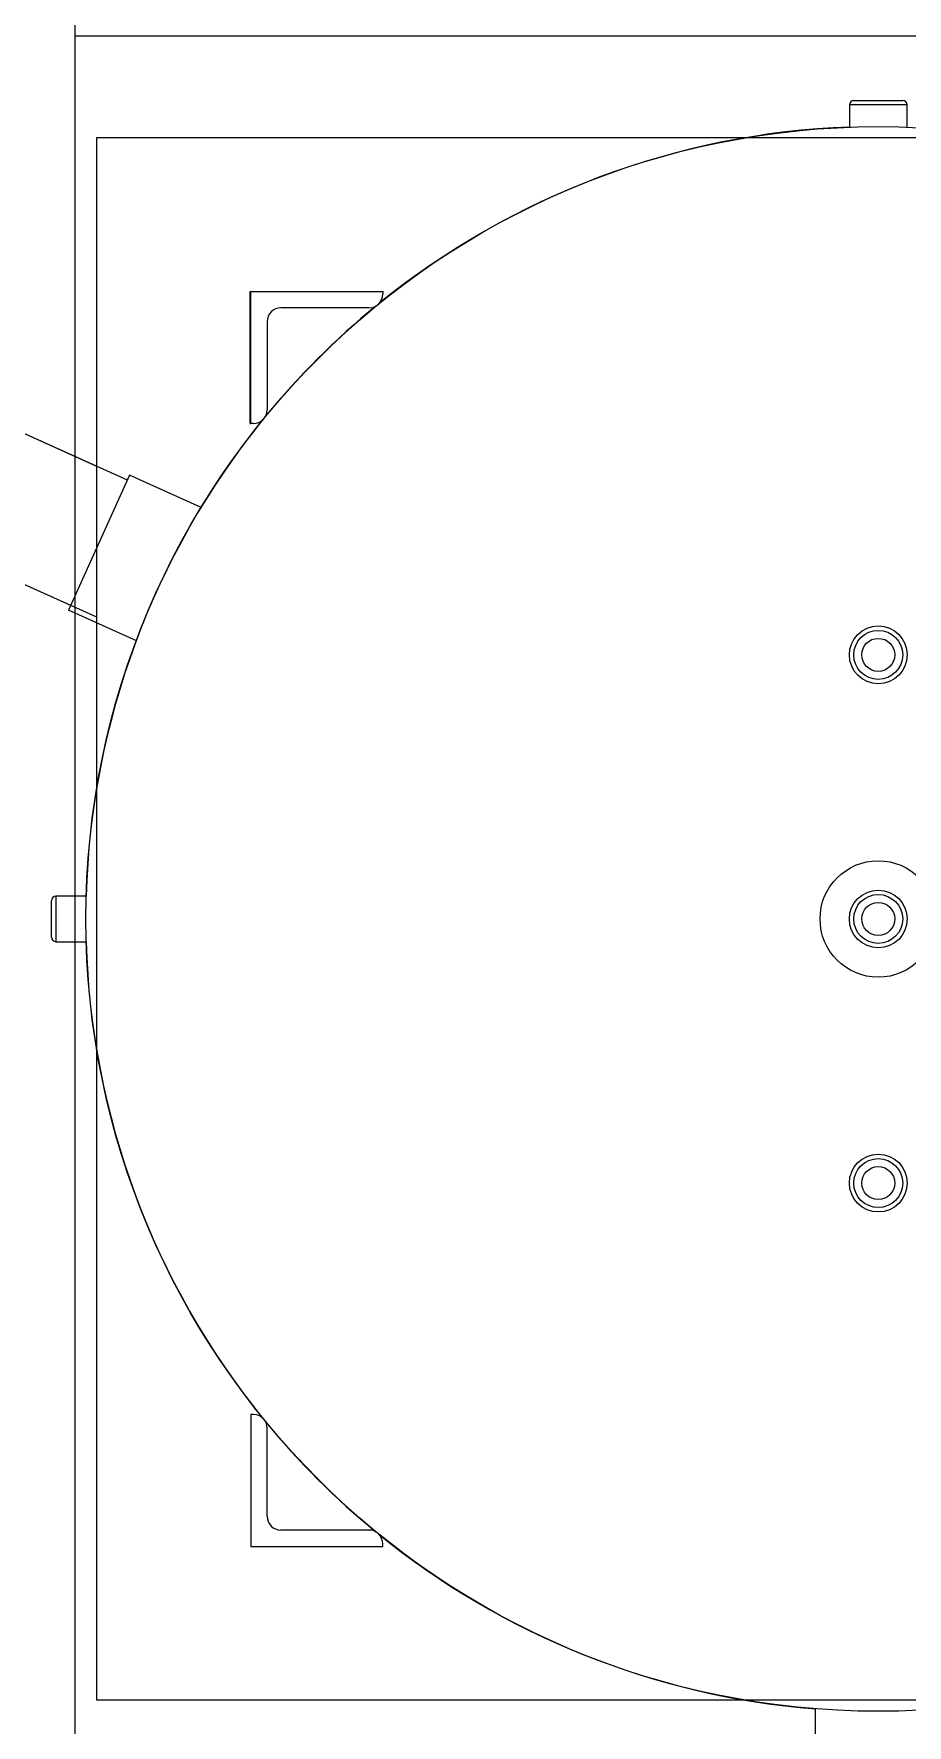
# Model space of a CAD drawing. Header units: inches. Extents: x 2163 to 2605, y 1222 to 1501.
# Drawn here: x 2515.51 to 2535.35, y 1422.15 to 1460.57 of the extents above; entities that cross this region are included whole.
import ezdxf

# ---------------------------------------------------------------- set-up
doc = ezdxf.new("R2010")
doc.units = ezdxf.units.IN
doc.header["$MEASUREMENT"] = 0
for name, color, linetype in [('WATANK', 7, 'Continuous'), ('WCTANK', 7, 'Continuous'), ('WNOTANK', 7, 'Continuous'), ('WOTANK', 7, 'Continuous')]:
    doc.layers.add(name, color=color, linetype=linetype)

msp = doc.modelspace()

# ---------------------------------------------------------------- linework, layer by layer
at = {"color": 0, "linetype": 'Continuous'}
for p, q in [((2516.4418, 1462.5227), (2516.4418, 1450.9703)), ((2516.4418, 1462.5227), (2516.4418, 1450.9703)), ((2516.4418, 1447.5423), (2516.4418, 1418.3977)), ((2516.4418, 1447.5423), (2516.4418, 1418.3977))]:
    msp.add_line(p, q, dxfattribs=at)
at = {"layer": 'WATANK', "color": 0, "linetype": 'Continuous'}
msp.add_line((2516.4418, 1460.5227), (2552.8168, 1460.5227), dxfattribs=at)
msp.add_line((2516.4418, 1460.5227), (2552.8168, 1460.5227), dxfattribs=at)
msp.add_open_spline([(2533.2593, 1422.5177), (2533.2593, 1419.4602)], degree=1, dxfattribs=at)
msp.add_open_spline([(2533.2593, 1422.5177), (2533.2593, 1419.4602)], degree=1, dxfattribs=at)
at = {"layer": 'WCTANK', "color": 0, "linetype": 'Continuous'}
for p, q in [((2534.1405, 1459.054), (2535.253, 1459.054)), ((2534.1405, 1459.054), (2535.253, 1459.054)), ((2535.353, 1458.954), (2534.0405, 1458.954)), ((2535.353, 1458.954), (2534.0405, 1458.954)), ((2520.4196, 1454.6593), (2520.4296, 1454.6593)), ((2520.4196, 1454.6593), (2520.4196, 1454.6523)), ((2520.4196, 1454.6593), (2520.4296, 1454.6593)), ((2520.4196, 1454.6593), (2520.4196, 1454.6523)), ((2520.4196, 1454.6523), (2520.4296, 1454.6523)), ((2520.4196, 1454.6523), (2520.4296, 1454.6523)), ((2520.4196, 1454.6452), (2520.4296, 1454.6452)), ((2520.4196, 1454.6452), (2520.4196, 1454.6182)), ((2520.4196, 1454.6452), (2520.4296, 1454.6452)), ((2520.4196, 1454.6452), (2520.4196, 1454.6182)), ((2520.4196, 1454.6182), (2520.4296, 1454.6182)), ((2520.4196, 1454.6182), (2520.4296, 1454.6182)), ((2520.4196, 1454.5868), (2520.4296, 1454.5868)), ((2520.4196, 1454.5868), (2520.4296, 1454.5868)), ((2520.4196, 1454.5604), (2520.4296, 1454.5604)), ((2520.4196, 1454.5604), (2520.4296, 1454.5604)), ((2520.4196, 1454.5321), (2520.4196, 1454.5046)), ((2520.4196, 1454.5321), (2520.4296, 1454.5321)), ((2520.4196, 1454.5321), (2520.4196, 1454.5046)), ((2520.4196, 1454.5321), (2520.4296, 1454.5321)), ((2520.4196, 1454.5046), (2520.4296, 1454.5046)), ((2520.4196, 1454.5046), (2520.4296, 1454.5046)), ((2520.4196, 1454.4733), (2520.4296, 1454.4733)), ((2520.4196, 1454.4733), (2520.4296, 1454.4733)), ((2520.4196, 1454.4456), (2520.4296, 1454.4456)), ((2520.4196, 1454.4456), (2520.4196, 1454.4438)), ((2520.4196, 1454.4456), (2520.4296, 1454.4456)), ((2520.4196, 1454.4456), (2520.4196, 1454.4438)), ((2520.4196, 1454.4438), (2520.4296, 1454.4438)), ((2520.4196, 1454.4438), (2520.4296, 1454.4438)), ((2520.4196, 1454.4387), (2520.4196, 1454.4244)), ((2520.4196, 1454.4387), (2520.4196, 1454.4244)), ((2520.4196, 1454.4244), (2520.4296, 1454.4244)), ((2520.4196, 1454.4244), (2520.4196, 1454.4226)), ((2520.4196, 1454.4244), (2520.4296, 1454.4244)), ((2520.4196, 1454.4244), (2520.4196, 1454.4226)), ((2520.4196, 1454.4226), (2520.4296, 1454.4226)), ((2520.4196, 1454.4226), (2520.4196, 1454.4155)), ((2520.4196, 1454.4226), (2520.4296, 1454.4226)), ((2520.4196, 1454.4226), (2520.4196, 1454.4155)), ((2520.4196, 1454.4155), (2520.4196, 1454.3378)), ((2520.4196, 1454.4155), (2520.4296, 1454.4155)), ((2520.4196, 1454.4155), (2520.4196, 1454.3378)), ((2520.4196, 1454.4155), (2520.4296, 1454.4155)), ((2520.4196, 1454.4032), (2520.4196, 1454.3378)), ((2520.4196, 1454.4032), (2520.4196, 1454.3378)), ((2520.4196, 1454.4032), (2520.4196, 1454.3378)), ((2520.4196, 1454.4032), (2520.4196, 1454.3378)), ((2520.4296, 1451.7174), (2520.4296, 1454.7174)), ((2520.4296, 1454.7174), (2520.4396, 1454.7174)), ((2520.4296, 1451.7174), (2520.4296, 1454.7174)), ((2520.4296, 1454.7174), (2520.4396, 1454.7174)), ((2520.4396, 1451.7174), (2520.4396, 1454.7174)), ((2520.4396, 1454.7174), (2523.4396, 1454.7174)), ((2520.4396, 1451.7174), (2520.4396, 1454.7174)), ((2520.4396, 1454.7174), (2523.4396, 1454.7174)), ((2523.4396, 1454.7174), (2523.4396, 1454.6549)), ((2523.4396, 1454.7174), (2523.4396, 1454.6549)), ((2520.4196, 1454.3378), (2520.4296, 1454.3378)), ((2520.4196, 1454.3378), (2520.4296, 1454.3378)), ((2520.4196, 1454.3343), (2520.4196, 1454.3272)), ((2520.4196, 1454.3343), (2520.4296, 1454.3343)), ((2520.4196, 1454.3343), (2520.4196, 1454.3272)), ((2520.4196, 1454.3343), (2520.4296, 1454.3343)), ((2520.4196, 1454.3272), (2520.4296, 1454.3272)), ((2520.4196, 1454.3272), (2520.4196, 1454.3184)), ((2520.4196, 1454.3272), (2520.4296, 1454.3272)), ((2520.4196, 1454.3272), (2520.4196, 1454.3184)), ((2520.4196, 1454.3184), (2520.4296, 1454.3184)), ((2520.4196, 1454.3184), (2520.4296, 1454.3184)), ((2520.4196, 1454.2844), (2520.4296, 1454.2844)), ((2520.4196, 1454.2844), (2520.4296, 1454.2844)), ((2520.4196, 1454.2477), (2520.4296, 1454.2477)), ((2520.4196, 1454.2477), (2520.4296, 1454.2477)), ((2520.4196, 1454.246), (2520.4296, 1454.246)), ((2520.4196, 1454.246), (2520.4196, 1454.2336)), ((2520.4196, 1454.246), (2520.4296, 1454.246)), ((2520.4196, 1454.246), (2520.4196, 1454.2336)), ((2520.4196, 1454.2336), (2520.4296, 1454.2336)), ((2520.4196, 1454.2336), (2520.4196, 1454.2318)), ((2520.4196, 1454.2336), (2520.4296, 1454.2336)), ((2520.4196, 1454.2336), (2520.4196, 1454.2318)), ((2520.4196, 1454.2318), (2520.4296, 1454.2318)), ((2520.4196, 1454.2318), (2520.4196, 1454.223)), ((2520.4196, 1454.2318), (2520.4296, 1454.2318)), ((2520.4196, 1454.2318), (2520.4196, 1454.223)), ((2520.4196, 1454.223), (2520.4296, 1454.223)), ((2520.4196, 1454.223), (2520.4296, 1454.223)), ((2520.4196, 1454.189), (2520.4296, 1454.189)), ((2520.4196, 1454.189), (2520.4296, 1454.189)), ((2520.4196, 1454.1818), (2520.4196, 1454.1806)), ((2520.4196, 1454.1818), (2520.4196, 1454.1806)), ((2520.4196, 1454.1523), (2520.4296, 1454.1523)), ((2520.4196, 1454.1523), (2520.4296, 1454.1523)), ((2520.4196, 1454.1506), (2520.4296, 1454.1506)), ((2520.4196, 1454.1506), (2520.4296, 1454.1506)), ((2520.4196, 1454.1223), (2520.4296, 1454.1223)), ((2520.4196, 1454.1223), (2520.4196, 1454.1099)), ((2520.4196, 1454.1223), (2520.4296, 1454.1223)), ((2520.4196, 1454.1223), (2520.4196, 1454.1099)), ((2520.4196, 1454.1099), (2520.4296, 1454.1099)), ((2520.4196, 1454.1099), (2520.4296, 1454.1099)), ((2520.4196, 1454.1094), (2520.4296, 1454.1094)), ((2520.4196, 1454.1094), (2520.4296, 1454.1094)), ((2520.4196, 1454.0775), (2520.4296, 1454.0775)), ((2520.4196, 1454.0775), (2520.4296, 1454.0775)), ((2520.4196, 1454.0742), (2520.4196, 1454.0728)), ((2520.4196, 1454.0742), (2520.4196, 1454.0728)), ((2520.4196, 1454.0477), (2520.4296, 1454.0477)), ((2520.4196, 1454.0477), (2520.4296, 1454.0477)), ((2520.4196, 1454.0463), (2520.4296, 1454.0463)), ((2520.4196, 1454.0463), (2520.4196, 1454.034)), ((2520.4196, 1454.0463), (2520.4296, 1454.0463)), ((2520.4196, 1454.0463), (2520.4196, 1454.034)), ((2520.4196, 1454.034), (2520.4296, 1454.034)), ((2520.4196, 1454.034), (2520.4296, 1454.034)), ((2520.4196, 1454.0198), (2520.4296, 1454.0198)), ((2520.4196, 1454.0198), (2520.4296, 1454.0198)), ((2520.4196, 1454.0129), (2520.4196, 1453.9986)), ((2520.4196, 1454.0129), (2520.4196, 1453.9986)), ((2520.4196, 1453.9986), (2520.4296, 1453.9986)), ((2520.4196, 1453.9986), (2520.4196, 1453.9711)), ((2520.4196, 1453.9986), (2520.4296, 1453.9986)), ((2520.4196, 1453.9986), (2520.4196, 1453.9711)), ((2520.4196, 1453.9711), (2520.4296, 1453.9711)), ((2520.4196, 1453.9711), (2520.4296, 1453.9711)), ((2520.8146, 1454.0299), (2520.8146, 1452.0299)), ((2520.8146, 1454.0299), (2520.8146, 1452.0299)), ((2523.1271, 1454.3424), (2521.1271, 1454.3424)), ((2523.1271, 1454.3424), (2521.1271, 1454.3424)), ((2520.4196, 1453.9398), (2520.4296, 1453.9398)), ((2520.4196, 1453.9398), (2520.4296, 1453.9398)), ((2520.4196, 1453.9121), (2520.4296, 1453.9121)), ((2520.4196, 1453.9121), (2520.4196, 1453.9103)), ((2520.4196, 1453.9121), (2520.4296, 1453.9121)), ((2520.4196, 1453.9121), (2520.4196, 1453.9103)), ((2520.4196, 1453.9103), (2520.4296, 1453.9103)), ((2520.4196, 1453.9103), (2520.4296, 1453.9103)), ((2520.4196, 1453.9052), (2520.4196, 1453.8979)), ((2520.4196, 1453.9052), (2520.4196, 1453.8979)), ((2520.4196, 1453.8979), (2520.4196, 1453.8856)), ((2520.4196, 1453.8979), (2520.4296, 1453.8979)), ((2520.4196, 1453.8979), (2520.4196, 1453.8856)), ((2520.4196, 1453.8979), (2520.4296, 1453.8979)), ((2520.4196, 1453.8856), (2520.4296, 1453.8856)), ((2520.4196, 1453.8856), (2520.4196, 1453.882)), ((2520.4196, 1453.8856), (2520.4296, 1453.8856)), ((2520.4196, 1453.8856), (2520.4196, 1453.882)), ((2520.4196, 1453.882), (2520.4196, 1453.8043)), ((2520.4196, 1453.882), (2520.4296, 1453.882)), ((2520.4196, 1453.882), (2520.4196, 1453.8043)), ((2520.4196, 1453.882), (2520.4296, 1453.882)), ((2520.4196, 1453.8697), (2520.4196, 1453.8043)), ((2520.4196, 1453.8697), (2520.4196, 1453.8043)), ((2520.4196, 1453.8697), (2520.4196, 1453.8043)), ((2520.4196, 1453.8697), (2520.4196, 1453.8043)), ((2520.4196, 1453.8043), (2520.4296, 1453.8043)), ((2520.4196, 1453.8043), (2520.4296, 1453.8043)), ((2520.4196, 1453.7302), (2520.4296, 1453.7302)), ((2520.4196, 1453.7302), (2520.4296, 1453.7302)), ((2520.4196, 1453.7266), (2520.4196, 1453.699)), ((2520.4196, 1453.7266), (2520.4296, 1453.7266)), ((2520.4196, 1453.7266), (2520.4196, 1453.699)), ((2520.4196, 1453.7266), (2520.4296, 1453.7266)), ((2520.4196, 1453.699), (2520.4296, 1453.699)), ((2520.4196, 1453.699), (2520.4296, 1453.699)), ((2520.4196, 1453.6678), (2520.4296, 1453.6678)), ((2520.4196, 1453.6678), (2520.4296, 1453.6678)), ((2520.4196, 1453.64), (2520.4296, 1453.64)), ((2520.4196, 1453.64), (2520.4196, 1453.6382)), ((2520.4196, 1453.64), (2520.4296, 1453.64)), ((2520.4196, 1453.64), (2520.4196, 1453.6382)), ((2520.4196, 1453.6382), (2520.4296, 1453.6382)), ((2520.4196, 1453.6382), (2520.4196, 1453.6206)), ((2520.4196, 1453.6382), (2520.4296, 1453.6382)), ((2520.4196, 1453.6382), (2520.4196, 1453.6206)), ((2520.4196, 1453.6206), (2520.4196, 1453.5552)), ((2520.4196, 1453.6206), (2520.4296, 1453.6206)), ((2520.4196, 1453.6206), (2520.4196, 1453.5552)), ((2520.4196, 1453.6206), (2520.4296, 1453.6206)), ((2520.4196, 1453.5552), (2520.4196, 1453.5534)), ((2520.4196, 1453.5552), (2520.4296, 1453.5552)), ((2520.4196, 1453.5552), (2520.4196, 1453.5534)), ((2520.4196, 1453.5552), (2520.4296, 1453.5552)), ((2520.4196, 1453.5534), (2520.4296, 1453.5534)), ((2520.4196, 1453.5534), (2520.4196, 1453.4898)), ((2520.4196, 1453.5534), (2520.4296, 1453.5534)), ((2520.4196, 1453.5534), (2520.4196, 1453.4898)), ((2520.4196, 1453.4898), (2520.4296, 1453.4898)), ((2520.4196, 1453.4898), (2520.4196, 1453.481)), ((2520.4196, 1453.4898), (2520.4296, 1453.4898)), ((2520.4196, 1453.4898), (2520.4196, 1453.481)), ((2520.4196, 1453.481), (2520.4296, 1453.481)), ((2520.4196, 1453.481), (2520.4196, 1453.4086)), ((2520.4196, 1453.481), (2520.4296, 1453.481)), ((2520.4196, 1453.481), (2520.4196, 1453.4086)), ((2520.4196, 1453.4086), (2520.4296, 1453.4086)), ((2520.4196, 1453.4086), (2520.4296, 1453.4086)), ((2520.4196, 1453.4081), (2520.4296, 1453.4081)), ((2520.4196, 1453.4081), (2520.4296, 1453.4081)), ((2520.4196, 1453.3944), (2520.4296, 1453.3944)), ((2520.4196, 1453.3944), (2520.4196, 1453.3874)), ((2520.4196, 1453.3944), (2520.4296, 1453.3944)), ((2520.4196, 1453.3944), (2520.4196, 1453.3874)), ((2520.4196, 1453.3874), (2520.4196, 1453.375)), ((2520.4196, 1453.3874), (2520.4296, 1453.3874)), ((2520.4196, 1453.3874), (2520.4196, 1453.375)), ((2520.4196, 1453.3874), (2520.4296, 1453.3874)), ((2520.4196, 1453.375), (2520.4296, 1453.375)), ((2520.4196, 1453.375), (2520.4196, 1453.3397)), ((2520.4196, 1453.375), (2520.4296, 1453.375)), ((2520.4196, 1453.375), (2520.4196, 1453.3397)), ((2520.4196, 1453.3397), (2520.4196, 1453.3371)), ((2520.4196, 1453.3397), (2520.4296, 1453.3397)), ((2520.4196, 1453.3397), (2520.4196, 1453.3371)), ((2520.4196, 1453.3397), (2520.4296, 1453.3397)), ((2520.4196, 1453.3371), (2520.4196, 1453.2461)), ((2520.4196, 1453.3371), (2520.4296, 1453.3371)), ((2520.4196, 1453.3371), (2520.4196, 1453.2461)), ((2520.4196, 1453.3371), (2520.4296, 1453.3371)), ((2520.4196, 1453.2461), (2520.4296, 1453.2461)), ((2520.4196, 1453.2461), (2520.4196, 1453.2337)), ((2520.4196, 1453.2461), (2520.4296, 1453.2461)), ((2520.4196, 1453.2461), (2520.4196, 1453.2337)), ((2520.4196, 1453.2337), (2520.4296, 1453.2337)), ((2520.4196, 1453.2337), (2520.4296, 1453.2337)), ((2520.4196, 1453.2054), (2520.4296, 1453.2054)), ((2520.4196, 1453.2054), (2520.4296, 1453.2054)), ((2520.4196, 1453.1313), (2520.4296, 1453.1313)), ((2520.4196, 1453.1313), (2520.4296, 1453.1313)), ((2520.4196, 1453.0694), (2520.4296, 1453.0694)), ((2520.4196, 1453.0694), (2520.4196, 1453.0606)), ((2520.4196, 1453.0694), (2520.4296, 1453.0694)), ((2520.4196, 1453.0694), (2520.4196, 1453.0606)), ((2520.4196, 1453.0606), (2520.4296, 1453.0606)), ((2520.4196, 1453.0606), (2520.4196, 1453.0517)), ((2520.4196, 1453.0606), (2520.4296, 1453.0606)), ((2520.4196, 1453.0606), (2520.4196, 1453.0517)), ((2520.4196, 1453.0517), (2520.4196, 1453.0354)), ((2520.4196, 1453.0517), (2520.4296, 1453.0517)), ((2520.4196, 1453.0517), (2520.4196, 1453.0354)), ((2520.4196, 1453.0517), (2520.4296, 1453.0517)), ((2520.4196, 1453.0341), (2520.4296, 1453.0341)), ((2520.4196, 1453.0341), (2520.4296, 1453.0341)), ((2520.4196, 1453.0226), (2520.4296, 1453.0226)), ((2520.4196, 1453.0226), (2520.4296, 1453.0226)), ((2520.4196, 1453.0111), (2520.4296, 1453.0111)), ((2520.4196, 1453.0111), (2520.4296, 1453.0111)), ((2520.4196, 1453.0098), (2520.4196, 1452.9793)), ((2520.4196, 1453.0098), (2520.4196, 1452.9793)), ((2520.4196, 1452.9793), (2520.4296, 1452.9793)), ((2520.4196, 1452.9793), (2520.4196, 1452.9687)), ((2520.4196, 1452.9793), (2520.4296, 1452.9793)), ((2520.4196, 1452.9793), (2520.4196, 1452.9687)), ((2520.4196, 1452.9687), (2520.4196, 1452.9545)), ((2520.4196, 1452.9687), (2520.4296, 1452.9687)), ((2520.4196, 1452.9687), (2520.4196, 1452.9545)), ((2520.4196, 1452.9687), (2520.4296, 1452.9687)), ((2520.4196, 1452.9545), (2520.4196, 1452.9316)), ((2520.4196, 1452.9545), (2520.4296, 1452.9545)), ((2520.4196, 1452.9545), (2520.4196, 1452.9316)), ((2520.4196, 1452.9545), (2520.4296, 1452.9545)), ((2520.4196, 1452.9316), (2520.4196, 1452.8468)), ((2520.4196, 1452.9316), (2520.4296, 1452.9316)), ((2520.4196, 1452.9316), (2520.4196, 1452.8468)), ((2520.4196, 1452.9316), (2520.4296, 1452.9316)), ((2520.4196, 1452.9299), (2520.4196, 1452.8677)), ((2520.4196, 1452.9299), (2520.4196, 1452.8677)), ((2520.4196, 1452.8468), (2520.4296, 1452.8468)), ((2520.4196, 1452.8468), (2520.4196, 1452.8463)), ((2520.4196, 1452.8468), (2520.4296, 1452.8468)), ((2520.4196, 1452.8468), (2520.4196, 1452.8463)), ((2520.4196, 1452.845), (2520.4296, 1452.845)), ((2520.4196, 1452.845), (2520.4296, 1452.845)), ((2520.4196, 1452.8336), (2520.4296, 1452.8336)), ((2520.4196, 1452.8336), (2520.4296, 1452.8336)), ((2520.4196, 1452.8327), (2520.4296, 1452.8327)), ((2520.4196, 1452.8327), (2520.4196, 1452.8203)), ((2520.4196, 1452.8327), (2520.4296, 1452.8327)), ((2520.4196, 1452.8327), (2520.4196, 1452.8203)), ((2520.4196, 1452.8203), (2520.4296, 1452.8203)), ((2520.4196, 1452.8203), (2520.4296, 1452.8203)), ((2520.4196, 1452.8185), (2520.4296, 1452.8185)), ((2520.4196, 1452.8185), (2520.4196, 1452.8044)), ((2520.4196, 1452.8185), (2520.4296, 1452.8185)), ((2520.4196, 1452.8185), (2520.4196, 1452.8044)), ((2520.4196, 1452.8044), (2520.4296, 1452.8044)), ((2520.4196, 1452.8044), (2520.4196, 1452.7479)), ((2520.4196, 1452.8044), (2520.4296, 1452.8044)), ((2520.4196, 1452.8044), (2520.4196, 1452.7479)), ((2520.4196, 1452.7479), (2520.4296, 1452.7479)), ((2520.4196, 1452.7479), (2520.4196, 1452.7345)), ((2520.4196, 1452.7479), (2520.4296, 1452.7479)), ((2520.4196, 1452.7479), (2520.4196, 1452.7345)), ((2520.4196, 1452.7426), (2520.4296, 1452.7426)), ((2520.4196, 1452.7426), (2520.4296, 1452.7426)), ((2520.4196, 1452.7345), (2520.4296, 1452.7345)), ((2520.4196, 1452.7345), (2520.4196, 1452.6984)), ((2520.4196, 1452.7345), (2520.4296, 1452.7345)), ((2520.4196, 1452.7345), (2520.4196, 1452.6984)), ((2520.4196, 1452.6984), (2520.4296, 1452.6984)), ((2520.4196, 1452.6984), (2520.4196, 1452.6623)), ((2520.4196, 1452.6984), (2520.4296, 1452.6984)), ((2520.4196, 1452.6984), (2520.4196, 1452.6623)), ((2520.4196, 1452.6913), (2520.4196, 1452.6463)), ((2520.4196, 1452.6913), (2520.4196, 1452.6463)), ((2520.4196, 1452.6623), (2520.4296, 1452.6623)), ((2520.4196, 1452.6623), (2520.4196, 1452.6481)), ((2520.4196, 1452.6623), (2520.4296, 1452.6623)), ((2520.4196, 1452.6623), (2520.4196, 1452.6481)), ((2520.4196, 1452.6481), (2520.4296, 1452.6481)), ((2520.4196, 1452.6481), (2520.4296, 1452.6481)), ((2520.4196, 1452.6463), (2520.4296, 1452.6463)), ((2520.4196, 1452.6463), (2520.4196, 1452.6357)), ((2520.4196, 1452.6463), (2520.4296, 1452.6463)), ((2520.4196, 1452.6463), (2520.4196, 1452.6357)), ((2520.4196, 1452.6357), (2520.4296, 1452.6357)), ((2520.4196, 1452.6357), (2520.4196, 1452.6339)), ((2520.4196, 1452.6357), (2520.4296, 1452.6357)), ((2520.4196, 1452.6357), (2520.4196, 1452.6339)), ((2520.4196, 1452.6339), (2520.4296, 1452.6339)), ((2520.4196, 1452.6339), (2520.4196, 1452.5889)), ((2520.4196, 1452.6339), (2520.4296, 1452.6339)), ((2520.4196, 1452.6339), (2520.4196, 1452.5889)), ((2520.4196, 1452.6322), (2520.4296, 1452.6322)), ((2520.4196, 1452.6322), (2520.4196, 1452.6179)), ((2520.4196, 1452.6322), (2520.4296, 1452.6322)), ((2520.4196, 1452.6322), (2520.4196, 1452.6179)), ((2520.4196, 1452.6179), (2520.4296, 1452.6179)), ((2520.4196, 1452.6179), (2520.4196, 1452.5818)), ((2520.4196, 1452.6179), (2520.4296, 1452.6179)), ((2520.4196, 1452.6179), (2520.4196, 1452.5818)), ((2520.4196, 1452.5818), (2520.4296, 1452.5818)), ((2520.4196, 1452.5818), (2520.4196, 1452.5457)), ((2520.4196, 1452.5818), (2520.4296, 1452.5818)), ((2520.4196, 1452.5818), (2520.4196, 1452.5457)), ((2520.4196, 1452.5747), (2520.4196, 1452.5297)), ((2520.4196, 1452.5747), (2520.4196, 1452.5297)), ((2520.4196, 1452.5457), (2520.4296, 1452.5457)), ((2520.4196, 1452.5457), (2520.4196, 1452.5315)), ((2520.4196, 1452.5457), (2520.4296, 1452.5457)), ((2520.4196, 1452.5457), (2520.4196, 1452.5315)), ((2520.4196, 1452.5315), (2520.4296, 1452.5315)), ((2520.4196, 1452.5315), (2520.4296, 1452.5315)), ((2520.4196, 1452.5297), (2520.4296, 1452.5297)), ((2520.4196, 1452.5297), (2520.4196, 1452.5217)), ((2520.4196, 1452.5297), (2520.4296, 1452.5297)), ((2520.4196, 1452.5297), (2520.4196, 1452.5217)), ((2520.4196, 1452.5217), (2520.4296, 1452.5217)), ((2520.4196, 1452.5217), (2520.4296, 1452.5217)), ((2520.4196, 1452.5191), (2520.4296, 1452.5191)), ((2520.4196, 1452.5191), (2520.4196, 1452.5173)), ((2520.4196, 1452.5191), (2520.4296, 1452.5191)), ((2520.4196, 1452.5191), (2520.4196, 1452.5173)), ((2520.4196, 1452.5173), (2520.4296, 1452.5173)), ((2520.4196, 1452.5173), (2520.4196, 1452.4723)), ((2520.4196, 1452.5173), (2520.4296, 1452.5173)), ((2520.4196, 1452.5173), (2520.4196, 1452.4723)), ((2520.4196, 1452.5156), (2520.4196, 1452.5013)), ((2520.4196, 1452.5156), (2520.4296, 1452.5156)), ((2520.4196, 1452.5156), (2520.4196, 1452.5013)), ((2520.4196, 1452.5156), (2520.4296, 1452.5156)), ((2520.4196, 1452.5013), (2520.4196, 1452.4652)), ((2520.4196, 1452.5013), (2520.4296, 1452.5013)), ((2520.4196, 1452.5013), (2520.4196, 1452.4652)), ((2520.4196, 1452.5013), (2520.4296, 1452.5013)), ((2520.4196, 1452.4652), (2520.4296, 1452.4652)), ((2520.4196, 1452.4652), (2520.4196, 1452.4291)), ((2520.4196, 1452.4652), (2520.4296, 1452.4652)), ((2520.4196, 1452.4652), (2520.4196, 1452.4291)), ((2520.4196, 1452.4581), (2520.4196, 1452.4131)), ((2520.4196, 1452.4581), (2520.4196, 1452.4131)), ((2520.4196, 1452.4291), (2520.4196, 1452.4149)), ((2520.4196, 1452.4291), (2520.4296, 1452.4291)), ((2520.4196, 1452.4291), (2520.4196, 1452.4149)), ((2520.4196, 1452.4291), (2520.4296, 1452.4291)), ((2517.6379, 1450.4309), (2514.0704, 1452.0398)), ((2517.6379, 1450.4309), (2514.0704, 1452.0398)), ((2520.4196, 1452.4149), (2520.4296, 1452.4149)), ((2520.4196, 1452.4149), (2520.4296, 1452.4149)), ((2520.4196, 1452.4131), (2520.4296, 1452.4131)), ((2520.4196, 1452.4131), (2520.4196, 1452.4016)), ((2520.4196, 1452.4131), (2520.4296, 1452.4131)), ((2520.4196, 1452.4131), (2520.4196, 1452.4016)), ((2520.4196, 1452.4016), (2520.4196, 1452.4007)), ((2520.4196, 1452.4016), (2520.4296, 1452.4016)), ((2520.4196, 1452.4016), (2520.4196, 1452.4007)), ((2520.4196, 1452.4016), (2520.4296, 1452.4016)), ((2520.4196, 1452.4007), (2520.4296, 1452.4007)), ((2520.4196, 1452.4007), (2520.4196, 1452.3557)), ((2520.4196, 1452.4007), (2520.4296, 1452.4007)), ((2520.4196, 1452.4007), (2520.4196, 1452.3557)), ((2520.4196, 1452.399), (2520.4196, 1452.3847)), ((2520.4196, 1452.399), (2520.4296, 1452.399)), ((2520.4196, 1452.399), (2520.4196, 1452.3847)), ((2520.4196, 1452.399), (2520.4296, 1452.399)), ((2520.4196, 1452.3847), (2520.4196, 1452.3486)), ((2520.4196, 1452.3847), (2520.4296, 1452.3847)), ((2520.4196, 1452.3847), (2520.4196, 1452.3486)), ((2520.4196, 1452.3847), (2520.4296, 1452.3847)), ((2520.4196, 1452.3486), (2520.4196, 1452.3125)), ((2520.4196, 1452.3486), (2520.4296, 1452.3486)), ((2520.4196, 1452.3486), (2520.4196, 1452.3125)), ((2520.4196, 1452.3486), (2520.4296, 1452.3486)), ((2520.4196, 1452.3415), (2520.4196, 1452.2965)), ((2520.4196, 1452.3415), (2520.4196, 1452.2965)), ((2520.4196, 1452.3125), (2520.4296, 1452.3125)), ((2520.4196, 1452.3125), (2520.4196, 1452.2983)), ((2520.4196, 1452.3125), (2520.4296, 1452.3125)), ((2520.4196, 1452.3125), (2520.4196, 1452.2983)), ((2520.4196, 1452.2983), (2520.4296, 1452.2983)), ((2520.4196, 1452.2983), (2520.4296, 1452.2983)), ((2520.4196, 1452.2965), (2520.4296, 1452.2965)), ((2520.4196, 1452.2965), (2520.4196, 1452.2674)), ((2520.4196, 1452.2965), (2520.4296, 1452.2965)), ((2520.4196, 1452.2965), (2520.4196, 1452.2674)), ((2520.4196, 1452.2674), (2520.4196, 1452.2313)), ((2520.4196, 1452.2674), (2520.4296, 1452.2674)), ((2520.4196, 1452.2674), (2520.4196, 1452.2313)), ((2520.4196, 1452.2674), (2520.4296, 1452.2674)), ((2520.4196, 1452.2602), (2520.4196, 1452.2152)), ((2520.4196, 1452.2602), (2520.4196, 1452.2152)), ((2520.4196, 1452.2313), (2520.4296, 1452.2313)), ((2520.4196, 1452.2313), (2520.4196, 1452.217)), ((2520.4196, 1452.2313), (2520.4296, 1452.2313)), ((2520.4196, 1452.2313), (2520.4196, 1452.217)), ((2520.4196, 1452.217), (2520.4296, 1452.217)), ((2520.4196, 1452.217), (2520.4296, 1452.217)), ((2520.4196, 1452.2152), (2520.4296, 1452.2152)), ((2520.4196, 1452.2152), (2520.4296, 1452.2152)), ((2520.4196, 1452.2029), (2520.4296, 1452.2029)), ((2520.4196, 1452.2029), (2520.4196, 1452.1579)), ((2520.4196, 1452.2029), (2520.4296, 1452.2029)), ((2520.4196, 1452.2029), (2520.4196, 1452.1579)), ((2520.4196, 1452.2011), (2520.4296, 1452.2011)), ((2520.4196, 1452.2011), (2520.4196, 1452.1868)), ((2520.4196, 1452.2011), (2520.4296, 1452.2011)), ((2520.4196, 1452.2011), (2520.4196, 1452.1868)), ((2520.4196, 1452.1868), (2520.4296, 1452.1868)), ((2520.4196, 1452.1868), (2520.4196, 1452.1508)), ((2520.4196, 1452.1868), (2520.4296, 1452.1868)), ((2520.4196, 1452.1868), (2520.4196, 1452.1508)), ((2520.4196, 1452.1508), (2520.4296, 1452.1508)), ((2520.4196, 1452.1508), (2520.4196, 1452.1147)), ((2520.4196, 1452.1508), (2520.4296, 1452.1508)), ((2520.4196, 1452.1508), (2520.4196, 1452.1147)), ((2520.4196, 1452.1436), (2520.4196, 1452.0986)), ((2520.4196, 1452.1436), (2520.4196, 1452.0986)), ((2520.4196, 1452.1147), (2520.4296, 1452.1147)), ((2520.4196, 1452.1147), (2520.4196, 1452.1004)), ((2520.4196, 1452.1147), (2520.4296, 1452.1147)), ((2520.4196, 1452.1147), (2520.4196, 1452.1004)), ((2520.4196, 1452.1004), (2520.4296, 1452.1004)), ((2520.4196, 1452.1004), (2520.4296, 1452.1004)), ((2520.4196, 1452.0986), (2520.4296, 1452.0986)), ((2520.4196, 1452.0986), (2520.4296, 1452.0986)), ((2520.4196, 1452.0854), (2520.4296, 1452.0854)), ((2520.4196, 1452.0854), (2520.4196, 1452.0278)), ((2520.4196, 1452.0854), (2520.4296, 1452.0854)), ((2520.4196, 1452.0854), (2520.4196, 1452.0278)), ((2520.4196, 1452.0278), (2520.4296, 1452.0278)), ((2520.4196, 1452.0278), (2520.4196, 1452.0147)), ((2520.4196, 1452.0278), (2520.4296, 1452.0278)), ((2520.4196, 1452.0278), (2520.4196, 1452.0147)), ((2520.4196, 1452.0147), (2520.4296, 1452.0147)), ((2520.4196, 1452.0147), (2520.4296, 1452.0147)), ((2520.4196, 1452.0032), (2520.4296, 1452.0032)), ((2520.4196, 1452.0032), (2520.4196, 1451.9583)), ((2520.4196, 1452.0032), (2520.4296, 1452.0032)), ((2520.4196, 1452.0032), (2520.4196, 1451.9583)), ((2520.4196, 1452.0015), (2520.4196, 1451.9872)), ((2520.4196, 1452.0015), (2520.4296, 1452.0015)), ((2520.4196, 1452.0015), (2520.4196, 1451.9872)), ((2520.4196, 1452.0015), (2520.4296, 1452.0015)), ((2520.4196, 1451.9872), (2520.4296, 1451.9872)), ((2520.4196, 1451.9872), (2520.4196, 1451.9511)), ((2520.4196, 1451.9872), (2520.4296, 1451.9872)), ((2520.4196, 1451.9872), (2520.4196, 1451.9511)), ((2520.4196, 1451.9511), (2520.4296, 1451.9511)), ((2520.4196, 1451.9511), (2520.4196, 1451.9151)), ((2520.4196, 1451.9511), (2520.4296, 1451.9511)), ((2520.4196, 1451.9511), (2520.4196, 1451.9151)), ((2520.4196, 1451.944), (2520.4196, 1451.899)), ((2520.4196, 1451.944), (2520.4196, 1451.899)), ((2520.4196, 1451.9151), (2520.4196, 1451.9008)), ((2520.4196, 1451.9151), (2520.4296, 1451.9151)), ((2520.4196, 1451.9151), (2520.4196, 1451.9008)), ((2520.4196, 1451.9151), (2520.4296, 1451.9151)), ((2520.4196, 1451.9008), (2520.4296, 1451.9008)), ((2520.4196, 1451.9008), (2520.4296, 1451.9008)), ((2520.4196, 1451.899), (2520.4296, 1451.899)), ((2520.4196, 1451.899), (2520.4296, 1451.899)), ((2520.4196, 1451.8866), (2520.4296, 1451.8866)), ((2520.4196, 1451.8866), (2520.4196, 1451.8417)), ((2520.4196, 1451.8866), (2520.4296, 1451.8866)), ((2520.4196, 1451.8866), (2520.4196, 1451.8417)), ((2520.4196, 1451.8849), (2520.4196, 1451.8706)), ((2520.4196, 1451.8849), (2520.4296, 1451.8849)), ((2520.4196, 1451.8849), (2520.4196, 1451.8706)), ((2520.4196, 1451.8849), (2520.4296, 1451.8849)), ((2520.4196, 1451.8706), (2520.4296, 1451.8706)), ((2520.4196, 1451.8706), (2520.4196, 1451.8345)), ((2520.4196, 1451.8706), (2520.4296, 1451.8706)), ((2520.4196, 1451.8706), (2520.4196, 1451.8345)), ((2520.4196, 1451.8345), (2520.4296, 1451.8345)), ((2520.4196, 1451.8345), (2520.4196, 1451.7985)), ((2520.4196, 1451.8345), (2520.4296, 1451.8345)), ((2520.4196, 1451.8345), (2520.4196, 1451.7985)), ((2520.4196, 1451.8274), (2520.4196, 1451.7824)), ((2520.4196, 1451.8274), (2520.4196, 1451.7824)), ((2520.4196, 1451.7985), (2520.4296, 1451.7985)), ((2520.4196, 1451.7985), (2520.4196, 1451.7842)), ((2520.4196, 1451.7985), (2520.4296, 1451.7985)), ((2520.4196, 1451.7985), (2520.4196, 1451.7842)), ((2520.4196, 1451.7842), (2520.4296, 1451.7842)), ((2520.4196, 1451.7842), (2520.4296, 1451.7842)), ((2520.4196, 1451.7824), (2520.4296, 1451.7824)), ((2520.4196, 1451.7824), (2520.4296, 1451.7824)), ((2520.4296, 1451.7174), (2520.4396, 1451.7174)), ((2520.4296, 1451.7174), (2520.4396, 1451.7174)), ((2520.5021, 1451.7174), (2520.4396, 1451.7174)), ((2520.5021, 1451.7174), (2520.4396, 1451.7174)), ((2517.6873, 1450.5405), (2516.3038, 1447.4727)), ((2517.6873, 1450.5405), (2516.3038, 1447.4727)), ((2519.3138, 1449.807), (2517.6873, 1450.5405)), ((2519.3138, 1449.807), (2517.6873, 1450.5405)), ((2516.3532, 1447.5822), (2513.3551, 1448.9343)), ((2516.3532, 1447.5822), (2513.3551, 1448.9343)), ((2517.8423, 1446.7788), (2516.3038, 1447.4727)), ((2517.8423, 1446.7788), (2516.3038, 1447.4727)), ((2516.0155, 1440.9758), (2516.0155, 1439.9446)), ((2516.0155, 1440.9758), (2516.0155, 1439.9446)), ((2515.9155, 1440.0446), (2515.9155, 1440.8758)), ((2515.9155, 1440.0446), (2515.9155, 1440.8758)), ((2520.4396, 1429.203), (2520.4396, 1426.203)), ((2520.5021, 1429.203), (2520.4396, 1429.203)), ((2520.4396, 1429.203), (2520.4396, 1426.203)), ((2520.5021, 1429.203), (2520.4396, 1429.203)), ((2520.8146, 1426.8905), (2520.8146, 1428.8905)), ((2520.8146, 1426.8905), (2520.8146, 1428.8905)), ((2523.1271, 1426.578), (2521.1271, 1426.578)), ((2523.1271, 1426.578), (2521.1271, 1426.578)), ((2520.4396, 1426.203), (2523.4396, 1426.203)), ((2520.4396, 1426.203), (2523.4396, 1426.203)), ((2523.4396, 1426.203), (2523.4396, 1426.2655)), ((2523.4396, 1426.203), (2523.4396, 1426.2655))]:
    msp.add_line(p, q, dxfattribs=at)
for centre, radius in [((2534.6968, 1440.4602), 18), ((2534.6968, 1440.4602), 18), ((2534.6968, 1446.4602), 0.6562), ((2534.6968, 1446.4602), 0.6562), ((2534.6968, 1446.4602), 0.5563), ((2534.6968, 1446.4602), 0.5563), ((2534.6968, 1446.4602), 0.375), ((2534.6968, 1446.4602), 0.375), ((2534.6968, 1440.4602), 1.3231), ((2534.6968, 1440.4602), 1.3231), ((2534.6968, 1440.4602), 0.6563), ((2534.6968, 1440.4602), 0.6563), ((2534.6968, 1440.4602), 0.5563), ((2534.6968, 1440.4602), 0.5563), ((2534.6968, 1440.4602), 0.375), ((2534.6968, 1440.4602), 0.375), ((2534.6968, 1434.4602), 0.6562), ((2534.6968, 1434.4602), 0.6562), ((2534.6968, 1434.4602), 0.5562), ((2534.6968, 1434.4602), 0.5562), ((2534.6968, 1434.4602), 0.375), ((2534.6968, 1434.4602), 0.375)]:
    msp.add_circle(centre, radius, dxfattribs=at)
for centre, radius, start, end in [((2534.1405, 1458.954), 0.1, 90, 180), ((2534.1405, 1458.954), 0.1, 90, 180), ((2535.253, 1458.954), 0.1, 0, 90), ((2535.253, 1458.954), 0.1, 0, 90), ((2534.6968, 1440.4602), 18.0039, 92.08892, 129.02724), ((2534.6968, 1440.4602), 18.0039, 92.08892, 129.02724), ((2534.6968, 1440.4602), 18.0039, 129.33778, 140.66222), ((2534.6968, 1440.4602), 18.0039, 129.33778, 140.66222), ((2523.1271, 1454.6549), 0.3125, 270, 0), ((2523.1271, 1454.6549), 0.3125, 270, 0), ((2521.1271, 1454.0299), 0.3125, 90, 180), ((2521.1271, 1454.0299), 0.3125, 90, 180), ((2534.6968, 1440.4602), 18.0039, 140.97276, 178.35885), ((2534.6968, 1440.4602), 18.0039, 140.97276, 178.35885), ((2520.5021, 1452.0299), 0.3125, 270, 0), ((2520.5021, 1452.0299), 0.3125, 270, 0), ((2516.0155, 1440.8758), 0.1, 90, 180), ((2516.0155, 1440.8758), 0.1, 90, 180), ((2516.0155, 1440.0446), 0.1, 180, 270), ((2516.0155, 1440.0446), 0.1, 180, 270), ((2534.6968, 1440.4602), 18.0039, 181.64115, 219.02724), ((2534.6968, 1440.4602), 18.0039, 181.64115, 219.02724), ((2520.5021, 1428.8905), 0.3125, 0, 90), ((2520.5021, 1428.8905), 0.3125, 0, 90), ((2534.6968, 1440.4602), 18.0039, 219.33778, 230.66222), ((2534.6968, 1440.4602), 18.0039, 219.33778, 230.66222), ((2521.1271, 1426.8905), 0.3125, 180, 270), ((2521.1271, 1426.8905), 0.3125, 180, 270), ((2523.1271, 1426.2655), 0.3125, 0, 90), ((2523.1271, 1426.2655), 0.3125, 0, 90), ((2534.6968, 1440.4602), 18.0039, 230.97276, 265.42041), ((2534.6968, 1440.4602), 18.0039, 230.97276, 265.42041)]:
    msp.add_arc(centre, radius, start, end, dxfattribs=at)
for points in [[(2534.0405, 1458.954), (2534.0405, 1458.4483)], [(2534.0405, 1458.954), (2534.0405, 1458.4483)], [(2535.353, 1458.4483), (2535.353, 1458.954)], [(2535.353, 1458.4483), (2535.353, 1458.954)], [(2520.4196, 1454.1014), (2520.4196, 1454.0931)], [(2520.4196, 1454.1014), (2520.4196, 1454.0931)], [(2520.4196, 1453.7567), (2520.4196, 1453.7335)], [(2520.4196, 1453.7567), (2520.4196, 1453.7335)], [(2516.7042, 1440.9758), (2516.0155, 1440.9758)], [(2516.7042, 1440.9758), (2516.0155, 1440.9758)], [(2516.0155, 1439.9446), (2516.7042, 1439.9446)], [(2516.0155, 1439.9446), (2516.7042, 1439.9446)]]:
    msp.add_open_spline(points, degree=1, dxfattribs=at)
for points, knots in [([(2520.4196, 1454.6182), (2520.4196, 1454.6123), (2520.4196, 1454.6018), (2520.4196, 1454.5914), (2520.4196, 1454.5868)], [0, 0, 0, 0, 0.5603008, 1, 1, 1, 1]), ([(2520.4196, 1454.6182), (2520.4196, 1454.6123), (2520.4196, 1454.6018), (2520.4196, 1454.5914), (2520.4196, 1454.5868)], [0, 0, 0, 0, 0.5603008, 1, 1, 1, 1]), ([(2520.4196, 1454.5868), (2520.4196, 1454.5826), (2520.4196, 1454.5742), (2520.4196, 1454.5656), (2520.4196, 1454.561), (2520.4196, 1454.5606), (2520.4196, 1454.5604)], [0, 0, 0, 0, 0.2796883, 0.5593981, 0.7795189, 1, 1, 1, 1]), ([(2520.4196, 1454.5868), (2520.4196, 1454.5826), (2520.4196, 1454.5742), (2520.4196, 1454.5656), (2520.4196, 1454.561), (2520.4196, 1454.5606), (2520.4196, 1454.5604)], [0, 0, 0, 0, 0.2796883, 0.5593981, 0.7795189, 1, 1, 1, 1]), ([(2520.4196, 1454.5567), (2520.4196, 1454.5511), (2520.4196, 1454.5418), (2520.4196, 1454.5349), (2520.4196, 1454.5321)], [0, 0, 0, 0, 0.6081403, 1, 1, 1, 1]), ([(2520.4196, 1454.5567), (2520.4196, 1454.5511), (2520.4196, 1454.5418), (2520.4196, 1454.5349), (2520.4196, 1454.5321)], [0, 0, 0, 0, 0.6081403, 1, 1, 1, 1]), ([(2520.4196, 1454.5046), (2520.4196, 1454.4987), (2520.4196, 1454.4883), (2520.4196, 1454.4779), (2520.4196, 1454.4733)], [0, 0, 0, 0, 0.56021792, 1, 1, 1, 1]), ([(2520.4196, 1454.5046), (2520.4196, 1454.4987), (2520.4196, 1454.4883), (2520.4196, 1454.4779), (2520.4196, 1454.4733)], [0, 0, 0, 0, 0.56021792, 1, 1, 1, 1]), ([(2520.4196, 1454.4733), (2520.4196, 1454.469), (2520.4196, 1454.4604), (2520.4196, 1454.4513), (2520.4196, 1454.4463), (2520.4196, 1454.4458), (2520.4196, 1454.4456)], [0, 0, 0, 0, 0.2797914, 0.5595173, 0.779629, 1, 1, 1, 1]), ([(2520.4196, 1454.4733), (2520.4196, 1454.469), (2520.4196, 1454.4604), (2520.4196, 1454.4513), (2520.4196, 1454.4463), (2520.4196, 1454.4458), (2520.4196, 1454.4456)], [0, 0, 0, 0, 0.2797914, 0.5595173, 0.779629, 1, 1, 1, 1]), ([(2520.4196, 1454.3184), (2520.4196, 1454.3178), (2520.4196, 1454.3166), (2520.4196, 1454.3072), (2520.4196, 1454.2959), (2520.4196, 1454.2883), (2520.4196, 1454.2844)], [0, 0, 0, 0, 0.27954749, 0.55880635, 0.77938413, 1, 1, 1, 1]), ([(2520.4196, 1454.3184), (2520.4196, 1454.3178), (2520.4196, 1454.3166), (2520.4196, 1454.3072), (2520.4196, 1454.2959), (2520.4196, 1454.2883), (2520.4196, 1454.2844)], [0, 0, 0, 0, 0.27954749, 0.55880635, 0.77938413, 1, 1, 1, 1]), ([(2520.4196, 1454.2844), (2520.4196, 1454.2802), (2520.4196, 1454.2717), (2520.4196, 1454.2584), (2520.4196, 1454.2518), (2520.4196, 1454.2477)], [0, 0, 0, 0, 0.2797483, 0.5594988, 1, 1, 1, 1]), ([(2520.4196, 1454.2844), (2520.4196, 1454.2802), (2520.4196, 1454.2717), (2520.4196, 1454.2584), (2520.4196, 1454.2518), (2520.4196, 1454.2477)], [0, 0, 0, 0, 0.2797483, 0.5594988, 1, 1, 1, 1]), ([(2520.4196, 1454.223), (2520.4196, 1454.2224), (2520.4196, 1454.2212), (2520.4196, 1454.2118), (2520.4196, 1454.2005), (2520.4196, 1454.1929), (2520.4196, 1454.189)], [0, 0, 0, 0, 0.27954749, 0.55880635, 0.77938413, 1, 1, 1, 1]), ([(2520.4196, 1454.223), (2520.4196, 1454.2224), (2520.4196, 1454.2212), (2520.4196, 1454.2118), (2520.4196, 1454.2005), (2520.4196, 1454.1929), (2520.4196, 1454.189)], [0, 0, 0, 0, 0.27954749, 0.55880635, 0.77938413, 1, 1, 1, 1]), ([(2520.4196, 1454.189), (2520.4196, 1454.1848), (2520.4196, 1454.1763), (2520.4196, 1454.163), (2520.4196, 1454.1564), (2520.4196, 1454.1523)], [0, 0, 0, 0, 0.2797483, 0.5594988, 1, 1, 1, 1]), ([(2520.4196, 1454.189), (2520.4196, 1454.1848), (2520.4196, 1454.1763), (2520.4196, 1454.163), (2520.4196, 1454.1564), (2520.4196, 1454.1523)], [0, 0, 0, 0, 0.2797483, 0.5594988, 1, 1, 1, 1]), ([(2520.4196, 1454.1647), (2520.4196, 1454.1634), (2520.4196, 1454.1607), (2520.4196, 1454.1445), (2520.4196, 1454.1304), (2520.4196, 1454.1258)], [0, 0, 0, 0, 0.401818, 0.80340528, 1, 1, 1, 1]), ([(2520.4196, 1454.1647), (2520.4196, 1454.1634), (2520.4196, 1454.1607), (2520.4196, 1454.1445), (2520.4196, 1454.1304), (2520.4196, 1454.1258)], [0, 0, 0, 0, 0.401818, 0.80340528, 1, 1, 1, 1]), ([(2520.4196, 1454.1099), (2520.4196, 1454.1099), (2520.4196, 1454.1099), (2520.4196, 1454.1096), (2520.4196, 1454.1094)], [0, 0, 0, 0, 0.5055159, 1, 1, 1, 1]), ([(2520.4196, 1454.1099), (2520.4196, 1454.1099), (2520.4196, 1454.1099), (2520.4196, 1454.1096), (2520.4196, 1454.1094)], [0, 0, 0, 0, 0.5055159, 1, 1, 1, 1]), ([(2520.4196, 1454.1094), (2520.4196, 1454.1085), (2520.4196, 1454.1067), (2520.4196, 1454.0949), (2520.4196, 1454.0841), (2520.4196, 1454.0775)], [0, 0, 0, 0, 0.2810301, 0.560803, 1, 1, 1, 1]), ([(2520.4196, 1454.1094), (2520.4196, 1454.1085), (2520.4196, 1454.1067), (2520.4196, 1454.0949), (2520.4196, 1454.0841), (2520.4196, 1454.0775)], [0, 0, 0, 0, 0.2810301, 0.560803, 1, 1, 1, 1]), ([(2520.4196, 1454.0775), (2520.4196, 1454.0737), (2520.4196, 1454.0661), (2520.4196, 1454.0569), (2520.4196, 1454.0506), (2520.4196, 1454.0487), (2520.4196, 1454.0477)], [0, 0, 0, 0, 0.2797701, 0.5593672, 0.7795218, 1, 1, 1, 1]), ([(2520.4196, 1454.0775), (2520.4196, 1454.0737), (2520.4196, 1454.0661), (2520.4196, 1454.0569), (2520.4196, 1454.0506), (2520.4196, 1454.0487), (2520.4196, 1454.0477)], [0, 0, 0, 0, 0.2797701, 0.5593672, 0.7795218, 1, 1, 1, 1]), ([(2520.4196, 1454.0271), (2520.4196, 1454.0259), (2520.4196, 1454.0203), (2520.4196, 1454.02), (2520.4196, 1454.0198)], [0, 0, 0, 0, 0.203854, 1, 1, 1, 1]), ([(2520.4196, 1454.0271), (2520.4196, 1454.0259), (2520.4196, 1454.0203), (2520.4196, 1454.02), (2520.4196, 1454.0198)], [0, 0, 0, 0, 0.203854, 1, 1, 1, 1]), ([(2520.4196, 1453.9711), (2520.4196, 1453.9652), (2520.4196, 1453.9547), (2520.4196, 1453.9444), (2520.4196, 1453.9398)], [0, 0, 0, 0, 0.5602388, 1, 1, 1, 1]), ([(2520.4196, 1453.9711), (2520.4196, 1453.9652), (2520.4196, 1453.9547), (2520.4196, 1453.9444), (2520.4196, 1453.9398)], [0, 0, 0, 0, 0.5602388, 1, 1, 1, 1]), ([(2520.4196, 1453.9398), (2520.4196, 1453.9355), (2520.4196, 1453.9269), (2520.4196, 1453.9178), (2520.4196, 1453.9127), (2520.4196, 1453.9123), (2520.4196, 1453.9121)], [0, 0, 0, 0, 0.2797914, 0.5595173, 0.779629, 1, 1, 1, 1]), ([(2520.4196, 1453.9398), (2520.4196, 1453.9355), (2520.4196, 1453.9269), (2520.4196, 1453.9178), (2520.4196, 1453.9127), (2520.4196, 1453.9123), (2520.4196, 1453.9121)], [0, 0, 0, 0, 0.2797914, 0.5595173, 0.779629, 1, 1, 1, 1]), ([(2520.4196, 1453.8308), (2520.4196, 1453.8295), (2520.4196, 1453.827), (2520.4196, 1453.8066), (2520.4196, 1453.7821), (2520.4196, 1453.7651), (2520.4196, 1453.7567)], [0, 0, 0, 0, 0.279507, 0.5590703, 0.7793774, 1, 1, 1, 1]), ([(2520.4196, 1453.8308), (2520.4196, 1453.8295), (2520.4196, 1453.827), (2520.4196, 1453.8066), (2520.4196, 1453.7821), (2520.4196, 1453.7651), (2520.4196, 1453.7567)], [0, 0, 0, 0, 0.279507, 0.5590703, 0.7793774, 1, 1, 1, 1]), ([(2520.4196, 1453.8043), (2520.4196, 1453.803), (2520.4196, 1453.8005), (2520.4196, 1453.7801), (2520.4196, 1453.7556), (2520.4196, 1453.7386), (2520.4196, 1453.7302)], [0, 0, 0, 0, 0.2795049, 0.5590822, 0.7793689, 1, 1, 1, 1]), ([(2520.4196, 1453.8043), (2520.4196, 1453.803), (2520.4196, 1453.8005), (2520.4196, 1453.7801), (2520.4196, 1453.7556), (2520.4196, 1453.7386), (2520.4196, 1453.7302)], [0, 0, 0, 0, 0.2795049, 0.5590822, 0.7793689, 1, 1, 1, 1]), ([(2520.4196, 1453.699), (2520.4196, 1453.6931), (2520.4196, 1453.6827), (2520.4196, 1453.6723), (2520.4196, 1453.6678)], [0, 0, 0, 0, 0.5602553, 1, 1, 1, 1]), ([(2520.4196, 1453.699), (2520.4196, 1453.6931), (2520.4196, 1453.6827), (2520.4196, 1453.6723), (2520.4196, 1453.6678)], [0, 0, 0, 0, 0.5602553, 1, 1, 1, 1]), ([(2520.4196, 1453.6678), (2520.4196, 1453.6635), (2520.4196, 1453.6548), (2520.4196, 1453.6457), (2520.4196, 1453.6407), (2520.4196, 1453.6402), (2520.4196, 1453.64)], [0, 0, 0, 0, 0.2797914, 0.5595173, 0.779629, 1, 1, 1, 1]), ([(2520.4196, 1453.6678), (2520.4196, 1453.6635), (2520.4196, 1453.6548), (2520.4196, 1453.6457), (2520.4196, 1453.6407), (2520.4196, 1453.6402), (2520.4196, 1453.64)], [0, 0, 0, 0, 0.2797914, 0.5595173, 0.779629, 1, 1, 1, 1]), ([(2520.4196, 1453.4081), (2520.4196, 1453.4035), (2520.4196, 1453.3983), (2520.4196, 1453.3947), (2520.4196, 1453.3943)], [0, 0, 0, 0, 0.8747635, 1, 1, 1, 1]), ([(2520.4196, 1453.4081), (2520.4196, 1453.4035), (2520.4196, 1453.3983), (2520.4196, 1453.3947), (2520.4196, 1453.3943)], [0, 0, 0, 0, 0.8747635, 1, 1, 1, 1]), ([(2520.4196, 1453.2268), (2520.4196, 1453.2244), (2520.4196, 1453.217), (2520.4196, 1453.197), (2520.4196, 1453.1803), (2520.4196, 1453.1719)], [0, 0, 0, 0, 0.19488223, 0.597136, 1, 1, 1, 1]), ([(2520.4196, 1453.2268), (2520.4196, 1453.2244), (2520.4196, 1453.217), (2520.4196, 1453.197), (2520.4196, 1453.1803), (2520.4196, 1453.1719)], [0, 0, 0, 0, 0.19488223, 0.597136, 1, 1, 1, 1]), ([(2520.4196, 1453.2054), (2520.4196, 1453.2041), (2520.4196, 1453.2013), (2520.4196, 1453.1815), (2520.4196, 1453.1568), (2520.4196, 1453.1398), (2520.4196, 1453.1313)], [0, 0, 0, 0, 0.27958131, 0.55907175, 0.77941343, 1, 1, 1, 1]), ([(2520.4196, 1453.2054), (2520.4196, 1453.2041), (2520.4196, 1453.2013), (2520.4196, 1453.1815), (2520.4196, 1453.1568), (2520.4196, 1453.1398), (2520.4196, 1453.1313)], [0, 0, 0, 0, 0.27958131, 0.55907175, 0.77941343, 1, 1, 1, 1]), ([(2520.4196, 1453.1719), (2520.4196, 1453.1585), (2520.4196, 1453.1398), (2520.4196, 1453.1269), (2520.4196, 1453.1233)], [0, 0, 0, 0, 0.7192065, 1, 1, 1, 1]), ([(2520.4196, 1453.1719), (2520.4196, 1453.1585), (2520.4196, 1453.1398), (2520.4196, 1453.1269), (2520.4196, 1453.1233)], [0, 0, 0, 0, 0.7192065, 1, 1, 1, 1]), ([(2520.4196, 1453.1313), (2520.4196, 1453.1182), (2520.4196, 1453.0947), (2520.4196, 1453.0771), (2520.4196, 1453.0694)], [0, 0, 0, 0, 0.5585913, 1, 1, 1, 1]), ([(2520.4196, 1453.1313), (2520.4196, 1453.1182), (2520.4196, 1453.0947), (2520.4196, 1453.0771), (2520.4196, 1453.0694)], [0, 0, 0, 0, 0.5585913, 1, 1, 1, 1]), ([(2520.4196, 1453.0341), (2520.4196, 1453.0339), (2520.4196, 1453.0334), (2520.4196, 1453.0303), (2520.4196, 1453.0266), (2520.4196, 1453.0239), (2520.4196, 1453.0226)], [0, 0, 0, 0, 0.2795767, 0.5594557, 0.7796758, 1, 1, 1, 1]), ([(2520.4196, 1453.0341), (2520.4196, 1453.0339), (2520.4196, 1453.0334), (2520.4196, 1453.0303), (2520.4196, 1453.0266), (2520.4196, 1453.0239), (2520.4196, 1453.0226)], [0, 0, 0, 0, 0.2795767, 0.5594557, 0.7796758, 1, 1, 1, 1]), ([(2520.4196, 1453.0226), (2520.4196, 1453.0209), (2520.4196, 1453.0175), (2520.4196, 1453.0138), (2520.4196, 1453.0114), (2520.4196, 1453.0112), (2520.4196, 1453.0111)], [0, 0, 0, 0, 0.2795882, 0.5591751, 0.779474, 1, 1, 1, 1]), ([(2520.4196, 1453.0226), (2520.4196, 1453.0209), (2520.4196, 1453.0175), (2520.4196, 1453.0138), (2520.4196, 1453.0114), (2520.4196, 1453.0112), (2520.4196, 1453.0111)], [0, 0, 0, 0, 0.2795882, 0.5591751, 0.779474, 1, 1, 1, 1]), ([(2520.4196, 1452.845), (2520.4196, 1452.8448), (2520.4196, 1452.8444), (2520.4196, 1452.8413), (2520.4196, 1452.8375), (2520.4196, 1452.8349), (2520.4196, 1452.8336)], [0, 0, 0, 0, 0.279592, 0.5594318, 0.7796529, 1, 1, 1, 1]), ([(2520.4196, 1452.845), (2520.4196, 1452.8448), (2520.4196, 1452.8444), (2520.4196, 1452.8413), (2520.4196, 1452.8375), (2520.4196, 1452.8349), (2520.4196, 1452.8336)], [0, 0, 0, 0, 0.279592, 0.5594318, 0.7796529, 1, 1, 1, 1]), ([(2520.4196, 1452.8203), (2520.4196, 1452.8192), (2520.4196, 1452.8171), (2520.4196, 1452.8087), (2520.4196, 1452.7993), (2520.4196, 1452.793), (2520.4196, 1452.7899)], [0, 0, 0, 0, 0.2800729, 0.5591834, 0.7795933, 1, 1, 1, 1]), ([(2520.4196, 1452.8203), (2520.4196, 1452.8192), (2520.4196, 1452.8171), (2520.4196, 1452.8087), (2520.4196, 1452.7993), (2520.4196, 1452.793), (2520.4196, 1452.7899)], [0, 0, 0, 0, 0.2800729, 0.5591834, 0.7795933, 1, 1, 1, 1]), ([(2520.4196, 1452.8022), (2520.4196, 1452.7992), (2520.4196, 1452.7939), (2520.4196, 1452.7884), (2520.4196, 1452.7859)], [0, 0, 0, 0, 0.5600563, 1, 1, 1, 1]), ([(2520.4196, 1452.8022), (2520.4196, 1452.7992), (2520.4196, 1452.7939), (2520.4196, 1452.7884), (2520.4196, 1452.7859)], [0, 0, 0, 0, 0.5600563, 1, 1, 1, 1])]:
    msp.add_open_spline(points, degree=3, knots=knots, dxfattribs=at)
at = {"layer": 'WNOTANK', "color": 0, "linetype": 'Continuous'}
msp.add_line((2516.4418, 1450.9703), (2516.4418, 1447.5423), dxfattribs=at)
msp.add_line((2516.4418, 1450.9703), (2516.4418, 1447.5423), dxfattribs=at)
at = {"layer": 'WOTANK', "color": 0, "linetype": 'Continuous'}
for p, q in [((2516.9468, 1458.2102), (2552.4468, 1458.2102)), ((2516.9468, 1422.7102), (2516.9468, 1458.2102)), ((2516.9468, 1458.2102), (2552.4468, 1458.2102)), ((2516.9468, 1422.7102), (2516.9468, 1458.2102)), ((2516.9468, 1450.7426), (2514.6398, 1451.783)), ((2516.9468, 1450.7426), (2514.6398, 1451.783)), ((2516.9468, 1447.3145), (2513.3551, 1448.9343)), ((2516.9468, 1447.3145), (2513.3551, 1448.9343)), ((2552.4468, 1422.7102), (2516.9468, 1422.7102)), ((2552.4468, 1422.7102), (2516.9468, 1422.7102))]:
    msp.add_line(p, q, dxfattribs=at)

doc.saveas('drawing.dxf')
